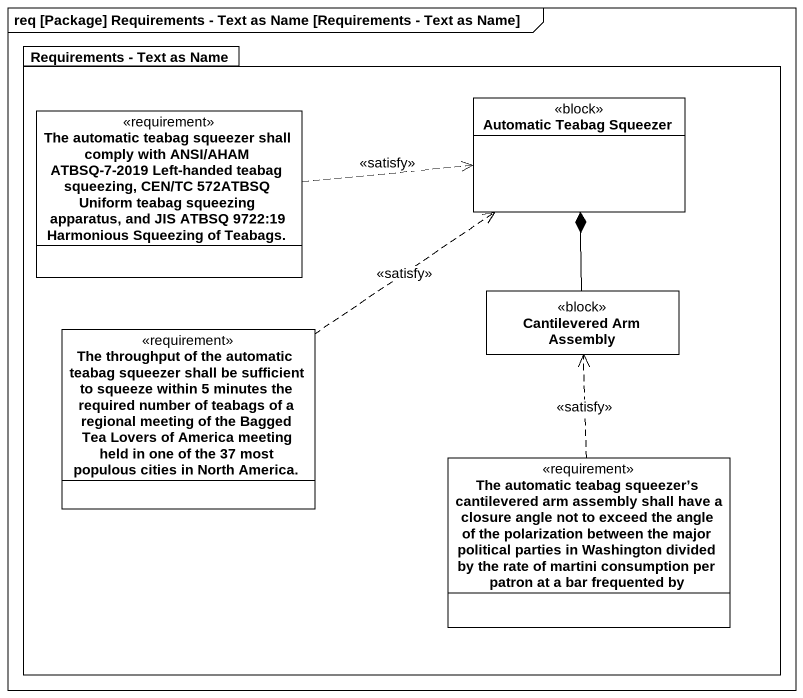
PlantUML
@startuml
mainframe req [Package] Requirements - Text as Name [Requirements - Text as Name]
hide circle
hide empty members
package "Requirements - Text as Name" as Requirements_Text_as_Name {
  class "The automatic teabag squeezer shall comply with ANSI/AHAM ATBSQ-7-2019 Left-handed teabag squeezing, CEN/TC 572ATBSQ Uniform teabag squeezing apparatus, and JIS ATBSQ 9722:19 Harmonious Squeezing of Teabags." as The_automatic_teabag <<requirement>>
  class "Automatic Teabag Squeezer" as Automatic_Teabag_Squeezer <<block>>
  class "Cantilevered Arm Assembly" as Cantilevered_Arm_Assembly <<block>>
  class "The throughput of the automatic teabag squeezer shall be sufficient to squeeze within 5 minutes the required number of teabags of a regional meeting of the Bagged Tea Lovers of America meeting held in one of the 37 most populous cities in North America." as The_throughput_of_the <<requirement>>
  class "The automatic teabag squeezer’s cantilevered arm assembly shall have a closure angle not to exceed the angle of the polarization between the major political parties in Washington divided by the rate of martini consumption per patron at a bar frequented by" as The_automatic_teabag_2 <<requirement>>
}
The_automatic_teabag .right.> Automatic_Teabag_Squeezer : <<satisfy>>
Cantilevered_Arm_Assembly -up-* Automatic_Teabag_Squeezer
The_throughput_of_the .up.> Automatic_Teabag_Squeezer : <<satisfy>>
The_automatic_teabag_2 .up.> Cantilevered_Arm_Assembly : <<satisfy>>
@enduml
